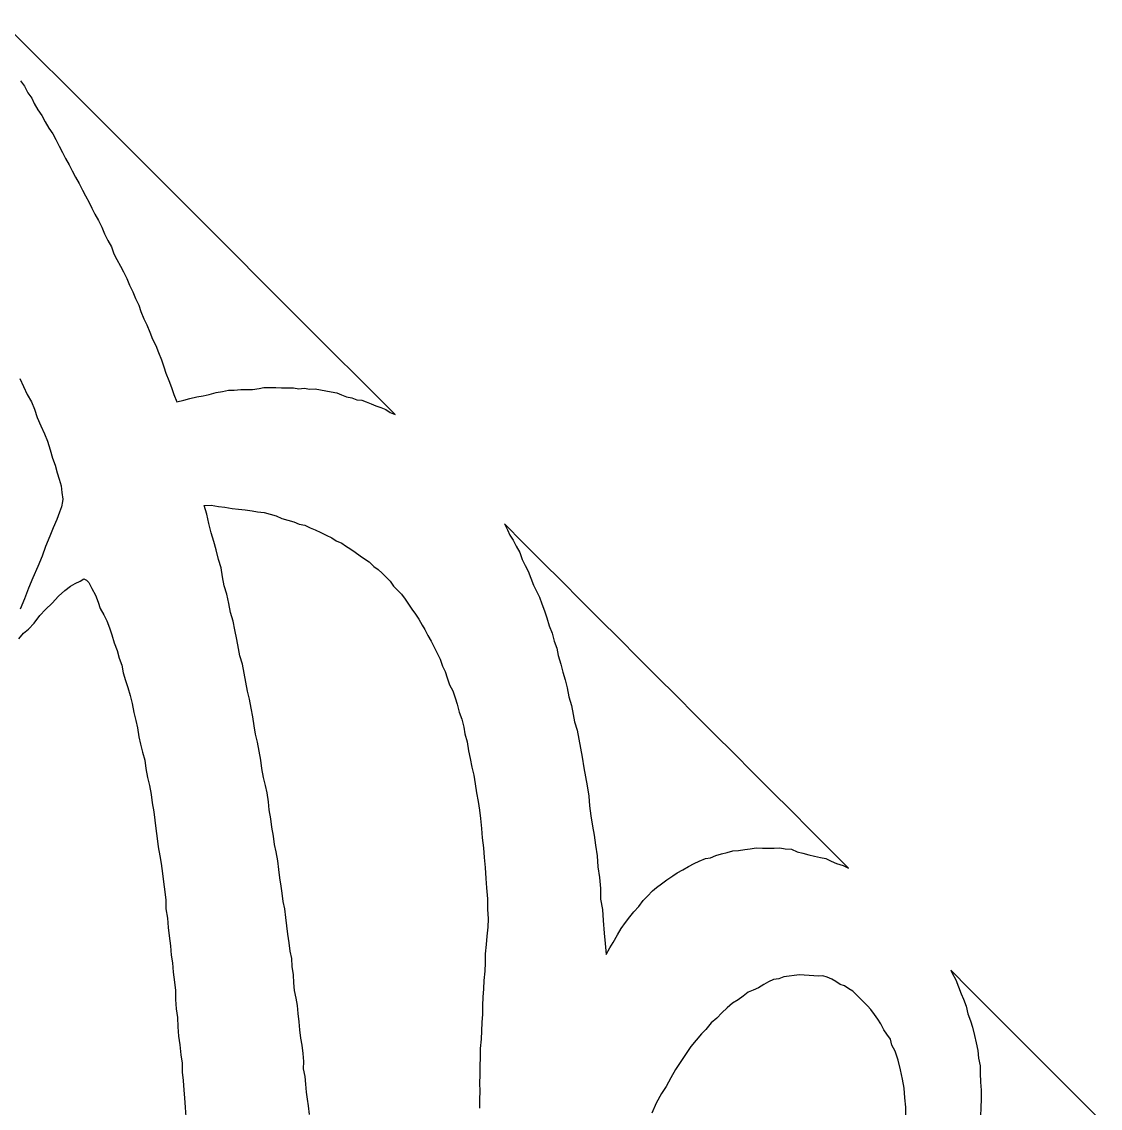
# Model space of a CAD drawing. Extents: x -550 to 550, y -550 to 550.
# Drawn here: x -207.9 to -174.55, y -419.05 to -385.47 of the extents above; entities that cross this region are included whole.
import ezdxf

# ---------------------------------------------------------------- set-up
doc = ezdxf.new("R2010")
doc.units = 0
doc.layers.add('LAYER_1', color=18, linetype='CONTINUOUS')

msp = doc.modelspace()

# ---------------------------------------------------------------- linework, layer by layer
at = {"layer": 'LAYER_1'}
for points in [[(-207.947, -387.293), (-207.823, -387.462), (-207.715, -387.661), (-207.591, -387.83), (-207.518, -387.994), (-207.41, -388.193), (-207.286, -388.362), (-207.178, -388.561), (-207.07, -388.76), (-206.946, -388.929), (-206.855, -389.111), (-206.747, -389.31), (-206.639, -389.509), (-206.548, -389.69), (-206.439, -389.89), (-206.348, -390.071), (-206.24, -390.271), (-206.131, -390.47), (-206.023, -390.669), (-205.932, -390.851), (-205.823, -391.051), (-205.732, -391.233), (-205.64, -391.415), (-205.532, -391.614), (-205.423, -391.814), (-205.347, -392.026), (-205.238, -392.225), (-205.129, -392.425), (-205.053, -392.637), (-204.962, -392.819), (-204.853, -393.019), (-204.761, -393.202), (-204.652, -393.402), (-204.576, -393.614), (-204.467, -393.814), (-204.39, -394.026), (-204.281, -394.226), (-204.222, -394.421), (-204.128, -394.651), (-204.036, -394.834), (-203.942, -395.064), (-203.865, -395.277), (-203.756, -395.478), (-203.679, -395.69), (-203.585, -395.921), (-203.508, -396.134), (-203.449, -396.329), (-203.354, -396.56), (-203.277, -396.773), (-203.2, -396.986), (-203.105, -397.217), (-202.89, -397.16), (-202.708, -397.115), (-202.493, -397.058), (-202.293, -397.031), (-202.111, -396.986), (-201.896, -396.928), (-201.697, -396.901), (-201.515, -396.856), (-201.332, -396.858), (-201.133, -396.83), (-200.949, -396.832), (-200.765, -396.835), (-200.566, -396.806), (-200.418, -396.773), (-200.234, -396.775), (-200.051, -396.777), (-199.868, -396.779), (-199.685, -396.78), (-199.501, -396.782), (-199.333, -396.814), (-199.168, -396.798), (-199, -396.829), (-198.835, -396.813), (-198.667, -396.845), (-198.5, -396.876), (-198.332, -396.908), (-198.165, -396.939), (-198.012, -397.001), (-197.86, -397.062), (-197.693, -397.093), (-197.54, -397.155), (-197.391, -397.168), (-197.256, -397.212), (-197.104, -397.274), (-196.952, -397.335), (-196.8, -397.396), (-196.648, -397.457), (-196.511, -397.549), (-196.359, -397.611), (-196.966, -397.003), (-197.574, -396.396), (-198.181, -395.789), (-198.788, -395.182), (-199.395, -394.574), (-200.003, -393.967), (-200.61, -393.36), (-201.217, -392.752), (-201.824, -392.145), (-202.432, -391.538), (-203.039, -390.931), (-203.646, -390.323), (-204.253, -389.716), (-204.861, -389.109), (-205.468, -388.502), (-206.075, -387.894), (-206.683, -387.287), (-207.29, -386.68), (-207.897, -386.073), (-208.504, -385.465)], [(-207.958, -396.494), (-207.845, -396.743), (-207.733, -396.992), (-207.604, -397.211), (-207.509, -397.443), (-207.429, -397.704), (-207.316, -397.953), (-207.203, -398.202), (-207.108, -398.434), (-207.028, -398.695), (-206.948, -398.957), (-206.87, -399.171), (-206.807, -399.415), (-206.747, -399.611), (-206.687, -399.808), (-206.66, -400.016), (-206.633, -400.225), (-206.646, -400.302), (-206.672, -400.458), (-206.732, -400.625), (-206.822, -400.853), (-206.928, -401.11), (-207.033, -401.367), (-207.17, -401.684), (-207.273, -401.99), (-207.41, -402.307), (-207.562, -402.654), (-207.698, -402.972), (-207.817, -403.307), (-207.953, -403.624)], [(-199.003, -419.246), (-199.038, -418.983), (-199.07, -418.77), (-199.102, -418.556), (-199.12, -418.312), (-199.137, -418.068), (-199.187, -417.836), (-199.186, -417.61), (-199.203, -417.366), (-199.238, -417.104), (-199.27, -416.891), (-199.305, -416.629), (-199.322, -416.385), (-199.357, -416.124), (-199.373, -415.88), (-199.423, -415.649), (-199.472, -415.418), (-199.488, -415.175), (-199.505, -414.932), (-199.539, -414.67), (-199.555, -414.427), (-199.604, -414.197), (-199.638, -413.936), (-199.672, -413.675), (-199.706, -413.414), (-199.74, -413.153), (-199.774, -412.892), (-199.823, -412.662), (-199.856, -412.402), (-199.887, -412.19), (-199.92, -411.929), (-199.954, -411.669), (-199.987, -411.409), (-200.038, -411.131), (-200.086, -410.901), (-200.119, -410.641), (-200.17, -410.363), (-200.203, -410.103), (-200.254, -409.826), (-200.269, -409.584), (-200.32, -409.306), (-200.367, -409.077), (-200.433, -408.83), (-200.483, -408.553), (-200.515, -408.294), (-200.565, -408.017), (-200.615, -407.74), (-200.68, -407.493), (-200.713, -407.234), (-200.762, -406.958), (-200.812, -406.681), (-200.862, -406.404), (-200.926, -406.158), (-200.975, -405.882), (-201.025, -405.606), (-201.074, -405.33), (-201.156, -405.066), (-201.202, -404.838), (-201.251, -404.562), (-201.318, -404.269), (-201.367, -403.993), (-201.448, -403.73), (-201.497, -403.454), (-201.563, -403.161), (-201.645, -402.899), (-201.693, -402.623), (-201.741, -402.348), (-201.822, -402.086), (-201.888, -401.793), (-201.969, -401.531), (-202.049, -401.268), (-202.115, -400.976), (-202.18, -400.684), (-202.261, -400.422), (-202.043, -400.412), (-201.823, -400.451), (-201.621, -400.471), (-201.402, -400.509), (-201.2, -400.529), (-200.998, -400.55), (-200.779, -400.587), (-200.61, -400.62), (-200.408, -400.64), (-200.222, -400.69), (-200.036, -400.74), (-199.865, -400.821), (-199.679, -400.871), (-199.493, -400.921), (-199.322, -401.001), (-199.153, -401.033), (-198.982, -401.113), (-198.829, -401.176), (-198.658, -401.256), (-198.488, -401.336), (-198.317, -401.416), (-198.179, -401.508), (-198.008, -401.588), (-197.888, -401.663), (-197.732, -401.773), (-197.594, -401.866), (-197.439, -401.976), (-197.301, -402.069), (-197.163, -402.161), (-197.022, -402.302), (-196.884, -402.394), (-196.761, -402.517), (-196.639, -402.64), (-196.516, -402.763), (-196.408, -402.917), (-196.285, -403.04), (-196.161, -403.163), (-196.053, -403.316), (-195.945, -403.47), (-195.837, -403.623), (-195.729, -403.777), (-195.621, -403.93), (-195.527, -404.115), (-195.436, -404.251), (-195.343, -404.435), (-195.249, -404.619), (-195.156, -404.804), (-195.062, -404.988), (-194.969, -405.172), (-194.89, -405.388), (-194.814, -405.554), (-194.752, -405.752), (-194.673, -405.967), (-194.579, -406.152), (-194.5, -406.367), (-194.438, -406.565), (-194.374, -406.811), (-194.294, -407.027), (-194.229, -407.273), (-194.2, -407.484), (-194.135, -407.731), (-194.085, -408.008), (-194.037, -408.237), (-193.987, -408.514), (-193.921, -408.761), (-193.888, -409.021), (-193.838, -409.299), (-193.787, -409.576), (-193.753, -409.837), (-193.72, -410.097), (-193.683, -410.406), (-193.664, -410.697), (-193.628, -411.006), (-193.608, -411.298), (-193.571, -411.607), (-193.549, -411.947), (-193.529, -412.239), (-193.506, -412.58), (-193.501, -412.903), (-193.481, -413.195), (-193.497, -413.451), (-193.527, -413.739), (-193.543, -413.996), (-193.572, -414.284), (-193.57, -414.558), (-193.585, -414.815), (-193.615, -415.103), (-193.63, -415.36), (-193.645, -415.617), (-193.661, -415.875), (-193.658, -416.15), (-193.673, -416.407), (-193.687, -416.665), (-193.702, -416.922), (-193.731, -417.211), (-193.728, -417.486), (-193.743, -417.744), (-193.739, -418.02), (-193.754, -418.277), (-193.736, -418.522), (-193.75, -418.78), (-193.747, -419.056)], [(-207.99, -404.541), (-207.846, -404.367), (-207.7, -404.241), (-207.523, -404.055), (-207.348, -403.821), (-207.171, -403.634), (-206.961, -403.436), (-206.769, -403.22), (-206.575, -403.051), (-206.396, -402.913), (-206.247, -402.834), (-206.099, -402.755), (-205.984, -402.689), (-205.897, -402.73), (-205.826, -402.802), (-205.732, -402.987), (-205.62, -403.189), (-205.541, -403.405), (-205.48, -403.602), (-205.367, -403.805), (-205.273, -403.99), (-205.194, -404.205), (-205.114, -404.421), (-205.05, -404.666), (-204.953, -404.9), (-204.889, -405.145), (-204.809, -405.361), (-204.763, -405.589), (-204.699, -405.835), (-204.619, -406.051), (-204.554, -406.297), (-204.49, -406.543), (-204.44, -406.819), (-204.376, -407.066), (-204.329, -407.294), (-204.279, -407.571), (-204.232, -407.799), (-204.167, -408.046), (-204.102, -408.293), (-204.07, -408.552), (-204.019, -408.829), (-203.954, -409.076), (-203.904, -409.353), (-203.871, -409.612), (-203.821, -409.89), (-203.788, -410.149), (-203.755, -410.409), (-203.72, -410.717), (-203.687, -410.977), (-203.636, -411.254), (-203.588, -411.484), (-203.552, -411.793), (-203.518, -412.053), (-203.482, -412.361), (-203.449, -412.622), (-203.448, -412.894), (-203.397, -413.173), (-203.378, -413.464), (-203.344, -413.724), (-203.307, -414.034), (-203.288, -414.325), (-203.239, -414.555), (-203.22, -414.847), (-203.183, -415.156), (-203.149, -415.418), (-203.147, -415.691), (-203.128, -415.983), (-203.093, -416.244), (-203.074, -416.536), (-203.054, -416.828), (-203.019, -417.09), (-202.981, -417.401), (-202.946, -417.662), (-202.944, -417.937), (-202.909, -418.199), (-202.889, -418.491), (-202.872, -418.735), (-202.851, -419.028), (-202.83, -419.321)], [(-174.555, -419.416), (-175.133, -418.837), (-175.711, -418.259), (-176.289, -417.681), (-176.868, -417.103), (-177.446, -416.525), (-178.024, -415.947), (-178.602, -415.368), (-179.18, -414.79), (-179.134, -414.88), (-179.022, -415.083), (-178.941, -415.3), (-178.86, -415.517), (-178.783, -415.685), (-178.702, -415.902), (-178.652, -416.134), (-178.571, -416.351), (-178.507, -416.551), (-178.439, -416.8), (-178.389, -417.032), (-178.339, -417.264), (-178.319, -417.51), (-178.269, -417.742), (-178.267, -417.971), (-178.261, -418.25), (-178.241, -418.496), (-178.235, -418.775), (-178.246, -419.036), (-178.257, -419.297)], [(-180.566, -419.303), (-180.572, -419.025), (-180.595, -418.729), (-180.618, -418.434), (-180.673, -418.152), (-180.727, -417.871), (-180.799, -417.572), (-180.902, -417.288), (-180.997, -417.102), (-181.044, -416.919), (-181.153, -416.765), (-181.244, -416.628), (-181.339, -416.442), (-181.431, -416.305), (-181.539, -416.151), (-181.648, -415.997), (-181.753, -415.892), (-181.876, -415.769), (-181.981, -415.664), (-182.086, -415.559), (-182.209, -415.436), (-182.328, -415.363), (-182.464, -415.271), (-182.597, -415.229), (-182.734, -415.138), (-182.853, -415.064), (-183.003, -415.005), (-183.136, -414.962), (-183.266, -414.969), (-183.413, -414.958), (-183.56, -414.948), (-183.707, -414.937), (-183.854, -414.926), (-184.015, -414.946), (-184.176, -414.967), (-184.337, -414.987), (-184.495, -415.056), (-184.656, -415.076), (-184.814, -415.145), (-184.954, -415.232), (-185.126, -415.332), (-185.284, -415.401), (-185.442, -415.47), (-185.597, -415.588), (-185.751, -415.706), (-185.924, -415.806), (-186.093, -415.954), (-186.261, -416.103), (-186.413, -416.27), (-186.582, -416.418), (-186.747, -416.616), (-186.884, -416.751), (-187.05, -416.949), (-187.215, -417.146), (-187.377, -417.393), (-187.525, -417.608), (-187.688, -417.854), (-187.832, -418.118), (-187.976, -418.382), (-188.124, -418.597), (-188.283, -418.892), (-188.424, -419.206)]]:
    msp.add_lwpolyline(points, dxfattribs=at)
msp.add_lwpolyline([(-192.981, -400.989), (-192.888, -401.171), (-192.813, -401.337), (-192.706, -401.49), (-192.614, -401.673), (-192.504, -401.874), (-192.426, -402.088), (-192.333, -402.271), (-192.241, -402.455), (-192.162, -402.669), (-192.084, -402.883), (-191.992, -403.067), (-191.899, -403.25), (-191.82, -403.465), (-191.742, -403.679), (-191.664, -403.894), (-191.6, -404.139), (-191.504, -404.371), (-191.44, -404.617), (-191.361, -404.831), (-191.315, -405.06), (-191.233, -405.323), (-191.169, -405.569), (-191.104, -405.814), (-191.04, -406.06), (-190.99, -406.337), (-190.908, -406.601), (-190.858, -406.878), (-190.811, -407.107), (-190.728, -407.371), (-190.678, -407.648), (-190.627, -407.925), (-190.577, -408.203), (-190.523, -408.529), (-190.472, -408.807), (-190.421, -409.084), (-190.367, -409.411), (-190.348, -409.702), (-190.311, -410.011), (-190.257, -410.338), (-190.205, -410.617), (-190.168, -410.926), (-190.113, -411.253), (-190.09, -411.594), (-190.035, -411.921), (-190.012, -412.262), (-190.006, -412.586), (-189.95, -412.914), (-189.927, -413.255), (-189.899, -413.645), (-189.861, -413.956), (-189.837, -414.298), (-189.72, -414.097), (-189.616, -413.928), (-189.485, -413.697), (-189.367, -413.497), (-189.232, -413.314), (-189.097, -413.132), (-188.976, -412.98), (-188.824, -412.815), (-188.689, -412.632), (-188.55, -412.498), (-188.398, -412.333), (-188.274, -412.23), (-188.118, -412.114), (-187.962, -411.997), (-187.775, -411.867), (-187.634, -411.781), (-187.461, -411.682), (-187.288, -411.583), (-187.115, -411.483), (-186.956, -411.415), (-186.766, -411.333), (-186.604, -411.313), (-186.445, -411.245), (-186.27, -411.194), (-186.094, -411.143), (-185.918, -411.092), (-185.739, -411.089), (-185.546, -411.055), (-185.385, -411.035), (-185.192, -411.001), (-184.996, -411.016), (-184.817, -411.013), (-184.639, -411.01), (-184.46, -411.007), (-184.296, -411.035), (-184.1, -411.049), (-183.932, -411.126), (-183.751, -411.171), (-183.569, -411.217), (-183.388, -411.262), (-183.206, -411.307), (-183.042, -411.335), (-182.875, -411.412), (-182.708, -411.488), (-182.509, -411.551), (-182.343, -411.627), (-182.934, -411.036), (-183.525, -410.445), (-184.116, -409.854), (-184.707, -409.263), (-185.298, -408.672), (-185.889, -408.081), (-186.48, -407.49), (-187.071, -406.899), (-187.662, -406.308), (-188.253, -405.717), (-188.844, -405.126), (-189.435, -404.535), (-190.026, -403.944), (-190.617, -403.353), (-191.208, -402.762), (-191.799, -402.171), (-192.39, -401.58)], close=True, dxfattribs=at)

doc.saveas('drawing.dxf')
